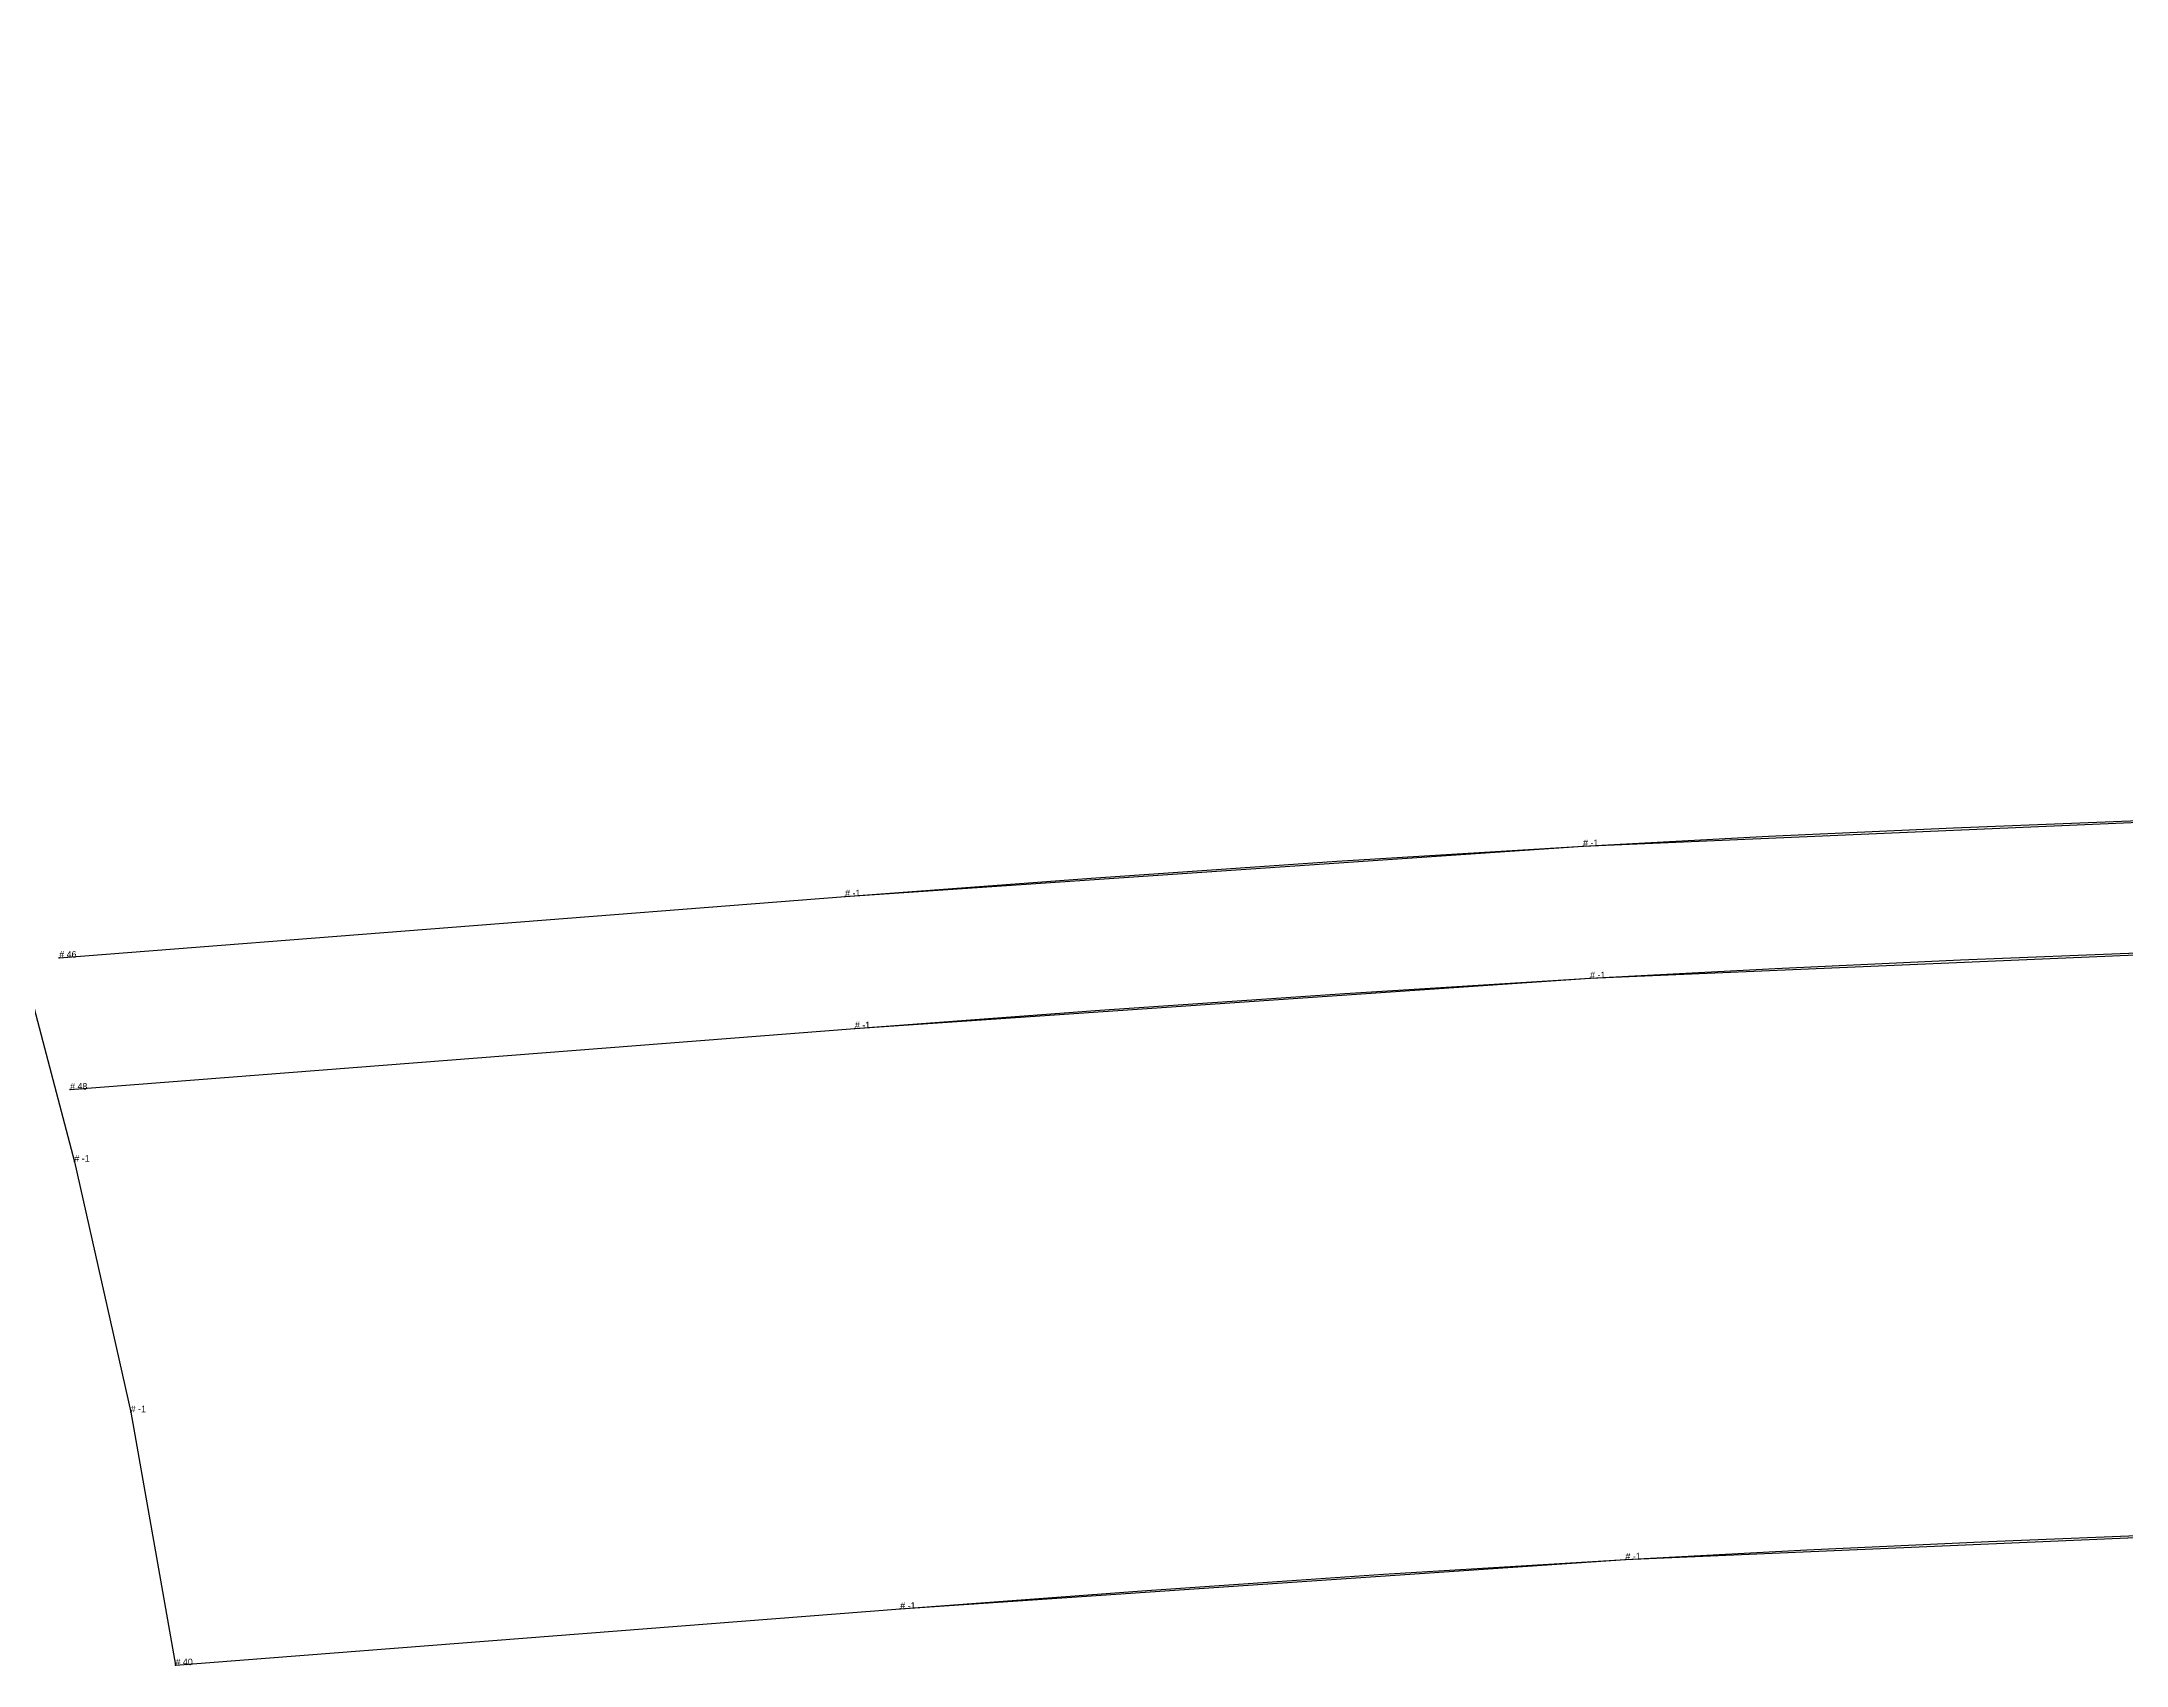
# Model space of a CAD drawing. Extents: x -890 to 8, y 0 to 1459.
# Drawn here: x -845.9 to -767.1, y 1213.2 to 1274.6 of the extents above; entities that cross this region are included whole.
import ezdxf

# ---------------------------------------------------------------- set-up
doc = ezdxf.new("R2010")
doc.units = 0

# ---------------------------------------------------------------- blocks, each defined once
blk = doc.blocks.new('7_M')
at = {"layer": '1'}
blk.add_lwpolyline([(-889.718018, 1338.816528), (-885.587158, 1330.598511), (-881.339111, 1321.874268), (-877.208313, 1313.092041), (-873.101807, 1304.301147), (-868.941711, 1295.533691), (-864.815674, 1286.750732), (-860.777588, 1277.929565), (-856.988525, 1268.993774), (-853.453369, 1259.958008), (-850.133118, 1250.840088), (-847.105713, 1241.620728), (-844.644775, 1232.234741), (-842.515869, 1222.768555), (-840.821655, 1213.212769), (-813.424072, 1215.342529), (-786.00708, 1217.20874), (-758.551025, 1218.390381), (-731.085205, 1219.035645), (-703.604797, 1219.476562), (-676.129211, 1219.658691), (-648.648682, 1219.706421), (-621.163391, 1219.67395)], dxfattribs=at)
at = {"layer": '14'}
blk.add_lwpolyline([(-889.718018, 1338.816528), (-885.587158, 1330.598511), (-881.339111, 1321.874268), (-877.208313, 1313.092041), (-873.101807, 1304.301147), (-868.941711, 1295.533691), (-864.815674, 1286.750732), (-860.777588, 1277.929565), (-856.988525, 1268.993774), (-853.453369, 1259.958008), (-850.133118, 1250.840088), (-847.105713, 1241.620728), (-844.644775, 1232.234741), (-842.515869, 1222.768555), (-840.821655, 1213.212769), (-813.424072, 1215.342529), (-786.00708, 1217.20874), (-758.551025, 1218.390381), (-731.085205, 1219.035645), (-703.604797, 1219.476562), (-676.129211, 1219.658691), (-648.648682, 1219.706421), (-621.163391, 1219.67395)], dxfattribs=at)
at = {"layer": '2'}
for p in [(-845.216125, 1239.943481), (-844.805908, 1234.959961), (-840.821655, 1213.212769), (-840.821655, 1213.212769)]:
    blk.add_point(p, dxfattribs=at)
at = {"layer": '3'}
for p in [(-787.608704, 1244.15979), (-815.509155, 1242.26123), (-787.344971, 1239.16626), (-815.138, 1237.275269), (-844.644775, 1232.234741), (-844.644775, 1232.234741), (-842.515869, 1222.768555), (-842.515869, 1222.768555), (-786.00708, 1217.20874), (-786.00708, 1217.20874), (-813.424072, 1215.342529), (-813.424072, 1215.342529)]:
    blk.add_point(p, dxfattribs=at)
at = {"layer": '8'}
for points in [[(-845.216125, 1239.943481), (-815.509155, 1242.26123), (-787.608704, 1244.15979), (-759.591125, 1245.367432), (-731.656494, 1246.024658), (-703.775696, 1246.470703), (-676.260986, 1246.653076), (-648.673096, 1246.700439), (-621.065674, 1246.668335), (-593.111633, 1246.338013), (-537.911377, 1245.372437), (-509.781494, 1244.187134), (-481.783508, 1242.271729), (-452.354797, 1239.967285)], [(-844.805908, 1234.959961), (-815.138, 1237.275269), (-787.344971, 1239.16626), (-759.342102, 1240.372559), (-731.563721, 1241.025635), (-703.834229, 1241.470093), (-676.241516, 1241.653076), (-648.668213, 1241.700684), (-621.00708, 1241.668335), (-593.243408, 1241.339844), (-538.043213, 1240.37439), (-510.045227, 1239.194092), (-482.149719, 1237.285522), (-452.764893, 1234.984375)]]:
    blk.add_lwpolyline(points, dxfattribs=at)
at = {"layer": '84'}
blk.add_lwpolyline([(-889.718018, 1338.816528), (-885.587158, 1330.598511), (-881.339111, 1321.874268), (-877.208313, 1313.092041), (-873.101807, 1304.301147), (-868.941711, 1295.533691), (-864.815674, 1286.750732), (-860.777588, 1277.929565), (-856.988525, 1268.993774), (-853.453369, 1259.958008), (-850.133118, 1250.840088), (-848.559509, 1246.249146), (-847.105713, 1241.620728), (-844.644775, 1232.234741), (-842.515869, 1222.768555), (-840.821655, 1213.212769), (-813.424072, 1215.342529), (-804.287598, 1216.017578), (-795.15094, 1216.647461), (-786.00708, 1217.20874), (-779.145081, 1217.57251), (-772.28302, 1217.887817), (-765.419006, 1218.15918)], dxfattribs=at)
at = {"layer": '85'}
for points in [[(-815.509155, 1242.26123), (-806.211487, 1242.947998), (-796.913818, 1243.588745), (-787.608704, 1244.15979), (-780.606323, 1244.53125), (-773.603943, 1244.853516), (-766.599548, 1245.130859), (-759.591125, 1245.367432), (-745.624817, 1245.737915), (-731.656494, 1246.024658), (-717.716492, 1246.27417), (-703.775696, 1246.470703), (-690.018555, 1246.590576), (-676.260986, 1246.653076), (-648.673096, 1246.700439), (-634.869263, 1246.712036)], [(-815.138, 1237.275269), (-805.87616, 1237.959351), (-796.614258, 1238.597412), (-787.344971, 1239.16626), (-780.346313, 1239.537354), (-773.347595, 1239.859375), (-766.346863, 1240.136353), (-759.342102, 1240.372559), (-745.453918, 1240.740479), (-731.563721, 1241.025635), (-717.699341, 1241.27417), (-703.834229, 1241.470093), (-690.038086, 1241.590576), (-676.241516, 1241.653076), (-648.668213, 1241.700684), (-634.837524, 1241.712402)]]:
    blk.add_lwpolyline(points, dxfattribs=at)
at = {"layer": '87'}
blk.add_lwpolyline([(-889.718018, 1338.816528), (-885.587158, 1330.598511), (-881.339111, 1321.874268), (-877.208313, 1313.092041), (-873.101807, 1304.301147), (-868.941711, 1295.533691), (-864.815674, 1286.750732), (-860.777588, 1277.929565), (-856.988525, 1268.993774), (-853.453369, 1259.958008), (-850.133118, 1250.840088), (-848.559509, 1246.249146), (-847.105713, 1241.620728), (-844.644775, 1232.234741), (-842.515869, 1222.768555), (-840.821655, 1213.212769), (-813.424072, 1215.342529), (-804.287598, 1216.017578), (-795.15094, 1216.647461), (-786.00708, 1217.20874), (-779.145081, 1217.57251), (-772.28302, 1217.887817), (-765.419006, 1218.15918)], dxfattribs=at)
at = {"layer": '1'}
for s, p in [('# -1', (-844.644775, 1232.234741)), ('# -1', (-842.515869, 1222.768555)), ('# -1', (-786.00708, 1217.20874)), ('# -1', (-813.424072, 1215.342529)), ('# 40', (-840.821655, 1213.212769))]:
    blk.add_text(s, height=0.25, dxfattribs=at).set_placement(p)
at = {"layer": '14'}
for s, p in [('# -1', (-844.644775, 1232.234741)), ('# -1', (-842.515869, 1222.768555)), ('# -1', (-786.00708, 1217.20874)), ('# -1', (-813.424072, 1215.342529)), ('# 40', (-840.821655, 1213.212769))]:
    blk.add_text(s, height=0.25, dxfattribs=at).set_placement(p)
at = {"layer": '8'}
for s, p in [('# -1', (-787.608704, 1244.15979)), ('# -1', (-815.509155, 1242.26123)), ('# 46', (-845.216125, 1239.943481)), ('# -1', (-787.344971, 1239.16626)), ('# -1', (-815.138, 1237.275269)), ('# 48', (-844.805908, 1234.959961))]:
    blk.add_text(s, height=0.25, dxfattribs=at).set_placement(p)

msp = doc.modelspace()

# ---------------------------------------------------------------- block references
at = {"layer": '1'}
msp.add_blockref('7_M', (0, 0), dxfattribs=at)

doc.saveas('drawing.dxf')
